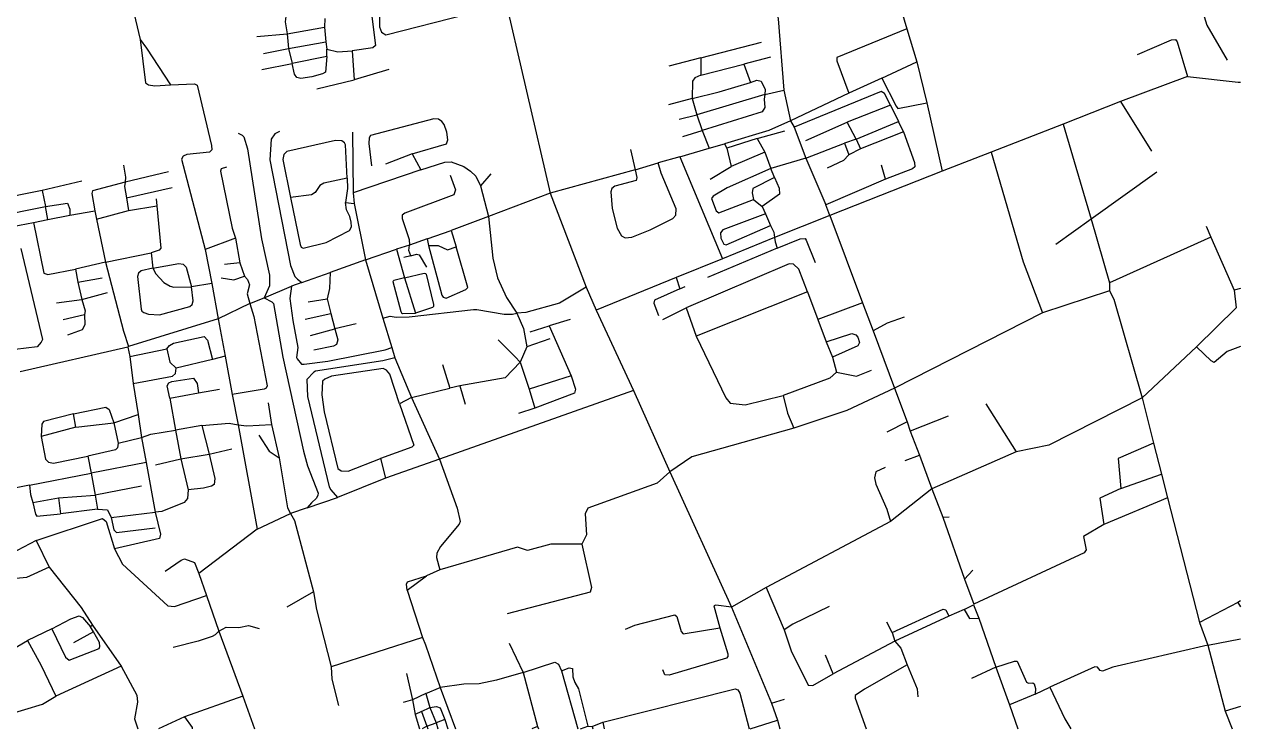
# Model space of a CAD drawing. Header units: inches. Extents: x 13525472 to 13532952, y 3654447 to 3658947.
# Drawn here: x 13529988 to 13532952, y 3654447 to 3656163 of the extents above; entities that cross this region are included whole.
import ezdxf

# ---------------------------------------------------------------- set-up
doc = ezdxf.new("R2010")
doc.units = ezdxf.units.IN
doc.header["$MEASUREMENT"] = 0

msp = doc.modelspace()

# ---------------------------------------------------------------- linework, layer by layer
for points in [[(13530203.3, 3656411.1), (13530270.4, 3656125.8)], [(13531785.3, 3656387.7), (13531809.6, 3656240.6), (13531825, 3656176.6), (13531839.3, 3656002.7)], [(13532824.1, 3656309.6), (13532869.7, 3656161.2), (13532919.2, 3656075.6)], [(13530853.8, 3656241), (13530854, 3656156.4), (13530858.5, 3656143.8), (13530868.8, 3656137.6), (13531066.5, 3656187.5)], [(13531154, 3656249.7), (13531269.8, 3655751.4)], [(13530797.3, 3656207.6), (13530815.4, 3656211.8), (13530827.9, 3656211.6), (13530832, 3656208.3), (13530843.6, 3656111.6), (13530837.7, 3656105.8), (13530786.7, 3656098.3)], [(13530625.8, 3656181.8), (13530623.7, 3656169.1), (13530628.6, 3656139.6)], [(13530720.2, 3656177.1), (13530719.7, 3656156.1)], [(13532125.7, 3656195.5), (13532138.5, 3656152.1)], [(13530628.6, 3656139.6), (13530719.7, 3656156.1)], [(13530719.7, 3656156.1), (13530722.7, 3656120.1)], [(13532138.5, 3656152.1), (13531968.2, 3656081.8), (13531968.1, 3656073.6), (13531997.6, 3655994.9)], [(13532138.5, 3656152.1), (13532162.7, 3656071.6)], [(13530270.4, 3656125.8), (13530286.1, 3656104.6), (13530344.4, 3656015.7)], [(13530270.4, 3656125.8), (13530283.4, 3656020.7), (13530290.5, 3656015.2), (13530306.3, 3656012.9), (13530344.4, 3656015.7)], [(13530554.7, 3656133.1), (13530628.6, 3656139.6)], [(13530628.6, 3656139.6), (13530631.8, 3656104.3)], [(13530631.8, 3656104.3), (13530722.7, 3656120.1)], [(13530722.7, 3656120.1), (13530725.7, 3656102.6)], [(13531636.6, 3656081.1), (13531784.7, 3656119.1)], [(13532700.7, 3656089.1), (13532783.7, 3656125), (13532793.1, 3656125.6), (13532797.2, 3656120.1), (13532822.2, 3656035.8)], [(13530570.7, 3656091.6), (13530631.8, 3656104.3)], [(13530631.8, 3656104.3), (13530640.9, 3656067.8)], [(13530725.2, 3656084.5), (13530722.2, 3656046.4), (13530714.9, 3656042), (13530688.7, 3656035.2), (13530661.7, 3656030.9), (13530652.2, 3656033.7), (13530646.3, 3656041.7), (13530640.9, 3656067.8)], [(13530725.2, 3656084.5), (13530640.9, 3656067.8)], [(13530725.2, 3656084.5), (13530725.7, 3656102.6)], [(13530725.7, 3656102.6), (13530752.2, 3656095.8), (13530786.7, 3656098.3)], [(13530786.7, 3656098.3), (13530791.8, 3656027.4)], [(13531806.7, 3656082.6), (13531741.1, 3656066.1)], [(13530566.7, 3656052.6), (13530640.9, 3656067.8)], [(13530876.7, 3656052.6), (13530791.8, 3656027.4)], [(13531636.6, 3656081.1), (13531558.7, 3656061.1)], [(13531636.6, 3656081.1), (13531636.6, 3656039.2)], [(13531636.6, 3656039.2), (13531741.1, 3656066.1)], [(13531741.1, 3656066.1), (13531757.8, 3656021.2)], [(13532078.1, 3656031.7), (13532162.7, 3656071.6)], [(13532162.7, 3656071.6), (13532187.3, 3655971.6)], [(13530700.7, 3656005.6), (13530791.8, 3656027.4)], [(13531636.6, 3656039.2), (13531621.9, 3656032.7), (13531616.1, 3656024.7), (13531615.8, 3655982.2)], [(13531757.8, 3656021.2), (13531773, 3656026.5), (13531783.9, 3656024.3), (13531793.5, 3656004.1), (13531792.9, 3655991.6)], [(13532078.1, 3656031.7), (13531997.6, 3655994.9)], [(13532078.1, 3656031.7), (13532112.4, 3655963.7), (13532116.5, 3655957.7), (13532187.3, 3655971.6)], [(13532822.2, 3656035.8), (13532659.3, 3655974.7)], [(13532822.2, 3656035.8), (13532946.3, 3656022), (13532952.1, 3656022)], [(13530344.4, 3656015.7), (13530403.1, 3656018), (13530409.8, 3656015), (13530444.5, 3655867.5), (13530444.9, 3655857.2), (13530439.4, 3655851.1), (13530384.2, 3655846.1), (13530375, 3655841.5), (13530370.9, 3655834.8), (13530428.9, 3655614.7)], [(13531615.8, 3655982.2), (13531681.6, 3655998.4), (13531757.8, 3656021.2)], [(13531792.9, 3655991.6), (13531839.3, 3656002.7)], [(13531839.3, 3656002.7), (13531855.2, 3655928.1)], [(13531997.6, 3655994.9), (13531855.2, 3655928.1)], [(13532098.5, 3655965.7), (13532084.4, 3655994.7), (13532076.1, 3655998.9), (13531864.2, 3655912.1)], [(13531615.8, 3655982.2), (13531557.7, 3655966.6)], [(13531615.8, 3655982.2), (13531627.2, 3655942.6)], [(13531792.9, 3655991.6), (13531627.2, 3655942.6)], [(13531792.9, 3655991.6), (13531790.9, 3655980.7), (13531792.3, 3655960.3), (13531785.9, 3655949.9), (13531639.8, 3655903.9)], [(13532098.5, 3655965.7), (13531993.4, 3655924.5)], [(13532098.5, 3655965.7), (13532118.1, 3655926)], [(13532187.3, 3655971.6), (13532224.9, 3655805.3)], [(13532659.3, 3655974.7), (13532519.9, 3655920)], [(13532659.3, 3655974.7), (13532735.2, 3655853.6)], [(13531583.7, 3655932.1), (13531627.2, 3655942.6)], [(13531627.2, 3655942.6), (13531639.8, 3655903.9)], [(13530933.2, 3655847.4), (13531016.9, 3655871.9), (13531020.1, 3655881.4), (13531017.9, 3655900.5), (13531011, 3655919.1), (13531005.9, 3655925.9), (13530997.1, 3655931.5), (13530986.3, 3655932.3), (13530832.1, 3655892.5), (13530828.3, 3655886.1), (13530827.6, 3655873), (13530834.2, 3655818.6)], [(13531592.7, 3655889.6), (13531639.8, 3655903.9)], [(13531639.8, 3655903.9), (13531656.7, 3655861.4)], [(13531855.2, 3655928.1), (13531802.1, 3655904.4), (13531694.2, 3655872.1)], [(13531773.7, 3655884.5), (13531841.7, 3655903.6)], [(13531855.2, 3655928.1), (13531864.2, 3655912.1)], [(13531864.2, 3655912.1), (13531892.4, 3655837.2)], [(13531892.7, 3655879.6), (13531993.4, 3655924.5)], [(13532014.9, 3655883.5), (13531993.4, 3655924.5)], [(13532014.9, 3655883.5), (13532118.1, 3655926)], [(13532130.6, 3655901), (13532118.1, 3655926)], [(13532519.9, 3655920), (13532344.5, 3655851.9)], [(13532519.9, 3655920), (13532587.9, 3655688.3)], [(13530509.7, 3655898.1), (13530519.4, 3655892.6), (13530523.1, 3655888.9), (13530531.9, 3655859.5), (13530566.4, 3655640.7), (13530585.9, 3655551.9), (13530585.8, 3655525.8), (13530573, 3655496.3)], [(13530609.7, 3655902.1), (13530598.8, 3655896.2), (13530589.6, 3655883.5), (13530586.3, 3655833.2), (13530636.7, 3655575.6), (13530647.5, 3655548.8), (13530653.8, 3655542), (13530664.6, 3655533.7)], [(13530774.8, 3655787.8), (13530770.6, 3655869.4), (13530768.4, 3655874.4), (13530762.2, 3655878.7), (13530746.5, 3655879.7), (13530627.9, 3655852.8), (13530620.6, 3655846.2), (13530617.9, 3655834), (13530637.2, 3655741.4)], [(13530787.7, 3655900.1), (13530789.3, 3655752.8)], [(13531773.7, 3655884.5), (13531699.7, 3655861.6)], [(13531773.7, 3655884.5), (13531792.8, 3655851.2)], [(13532014.9, 3655883.5), (13531986.6, 3655873.4)], [(13532014.9, 3655883.5), (13532025.6, 3655859.3)], [(13532130.6, 3655901), (13532025.6, 3655859.3)], [(13532130.6, 3655901), (13532157.5, 3655826.7), (13532158.4, 3655815.5), (13532152.7, 3655810.6), (13532086.3, 3655785.6)], [(13530933.2, 3655847.4), (13530868.2, 3655822.6)], [(13530933.2, 3655847.4), (13530954.4, 3655808.6)], [(13531465.5, 3655858.1), (13531477, 3655808.4)], [(13531585.5, 3655840.5), (13531656.7, 3655861.4)], [(13531656.7, 3655861.4), (13531694.2, 3655872.1)], [(13531694.2, 3655872.1), (13531699.7, 3655861.6)], [(13531699.7, 3655861.6), (13531710.7, 3655816.2)], [(13531792.8, 3655851.2), (13531710.7, 3655816.2)], [(13531792.8, 3655851.2), (13531807.4, 3655811.7)], [(13531892.4, 3655837.2), (13531986.6, 3655873.4)], [(13531997.3, 3655844.8), (13531984.5, 3655831.5), (13531944.7, 3655812.6)], [(13531986.6, 3655873.4), (13531997.3, 3655844.8)], [(13532025.6, 3655859.3), (13531997.3, 3655844.8)], [(13532344.5, 3655851.9), (13532224.9, 3655805.3)], [(13532344.5, 3655851.9), (13532421.9, 3655584.2), (13532469.1, 3655460.4)], [(13530229.7, 3655819.6), (13530234.6, 3655790.6), (13530233.8, 3655778.8)], [(13530481.2, 3655814.6), (13530468.1, 3655810.8), (13530466.2, 3655805.5), (13530494.9, 3655666.6), (13530502.9, 3655642.3)], [(13530954.4, 3655808.6), (13531013.2, 3655827.5), (13531028.3, 3655827.8), (13531059.5, 3655816.6), (13531075.2, 3655805.6), (13531088.3, 3655793.1), (13531099.7, 3655769.4)], [(13531477, 3655808.4), (13531480.8, 3655789.7), (13531478.9, 3655782.8), (13531427.5, 3655768.9), (13531420, 3655762.7), (13531417.2, 3655754.8), (13531421, 3655714.3), (13531433.2, 3655666.2), (13531443.2, 3655647.7), (13531452.1, 3655642.8), (13531468.2, 3655644.6), (13531513.6, 3655662.4), (13531568.2, 3655689.6), (13531575.7, 3655698.1), (13531576.5, 3655713.1), (13531539.9, 3655800.2), (13531533, 3655825.2)], [(13531477, 3655808.4), (13531533, 3655825.2)], [(13531585.5, 3655840.5), (13531533, 3655825.2)], [(13531585.5, 3655840.5), (13531689.1, 3655591.8)], [(13531659.2, 3655785.6), (13531710.7, 3655816.2)], [(13531892.4, 3655837.2), (13531807.4, 3655811.7)], [(13531892.4, 3655837.2), (13531941.4, 3655723.5)], [(13532086.3, 3655785.6), (13532076.7, 3655819.6)], [(13530339.7, 3655803.6), (13530233.8, 3655778.8)], [(13530774.8, 3655787.8), (13530717.7, 3655775.6), (13530708.3, 3655769.9), (13530697.3, 3655753.6), (13530687.6, 3655747.2), (13530637.2, 3655741.4)], [(13530774.8, 3655787.8), (13530775.5, 3655763.2), (13530770.5, 3655729.2)], [(13530954.4, 3655808.6), (13530789.3, 3655752.8)], [(13531025.7, 3655795.1), (13531038.9, 3655759.6), (13531035, 3655747.9), (13530915.2, 3655702.6), (13530909.3, 3655698.3), (13530909.2, 3655690.1), (13530925.9, 3655639.1), (13530926.7, 3655625.3)], [(13531124.8, 3655798.9), (13531099.7, 3655769.4)], [(13531477, 3655808.4), (13531269.8, 3655751.4)], [(13531807.4, 3655811.7), (13531701.2, 3655765), (13531667, 3655744.5), (13531662.8, 3655738.6), (13531674.2, 3655708.7), (13531680.6, 3655704), (13531765, 3655736.4)], [(13531816.1, 3655789.8), (13531763.5, 3655763.4), (13531761.4, 3655752.8), (13531765, 3655736.4)], [(13531816.1, 3655789.8), (13531827.2, 3655763.6), (13531828.5, 3655748.8), (13531786.5, 3655719.1)], [(13531816.1, 3655789.8), (13531807.4, 3655811.7)], [(13532086.3, 3655785.6), (13531941.4, 3655723.5)], [(13532224.9, 3655805.3), (13531950.8, 3655696.9)], [(13532747.7, 3655803.1), (13532587.9, 3655688.3)], [(13530032.1, 3655758.4), (13529914.2, 3655734.6), (13529908.4, 3655729.3), (13529907, 3655724.6), (13529913.9, 3655693.8)], [(13530128.7, 3655780.6), (13530032.1, 3655758.4)], [(13530032.1, 3655758.4), (13530039.5, 3655719.2)], [(13530233.8, 3655778.8), (13530154.3, 3655757.5), (13530152.9, 3655751), (13530159.7, 3655708.4)], [(13530233.8, 3655778.8), (13530232.4, 3655767.7), (13530237.2, 3655740.5)], [(13530237.2, 3655740.5), (13530348.7, 3655765.6)], [(13531099.7, 3655769.4), (13531119.1, 3655694.4)], [(13530039.5, 3655719.2), (13530093.7, 3655727.2), (13530099.5, 3655712.6), (13530099.3, 3655698.1)], [(13530237.2, 3655740.5), (13530242.4, 3655709.3)], [(13530309.2, 3655737.6), (13530310.8, 3655721.1)], [(13530637.2, 3655741.4), (13530660, 3655626.6), (13530663, 3655620.2), (13530667.8, 3655617.7), (13530723.5, 3655631.4), (13530780.9, 3655660.5), (13530785.2, 3655669.3), (13530784.4, 3655681), (13530781.5, 3655695.1), (13530773.1, 3655711.3), (13530770.5, 3655729.2)], [(13530770.5, 3655729.2), (13530792.3, 3655726.6)], [(13530789.3, 3655752.8), (13530792.3, 3655726.6)], [(13530792.3, 3655726.6), (13530819.3, 3655589.2)], [(13531269.8, 3655751.4), (13531119.1, 3655694.4)], [(13531269.8, 3655751.4), (13531357, 3655522.3)], [(13531765, 3655736.4), (13531786.5, 3655719.1)], [(13529913.9, 3655693.8), (13530039.5, 3655719.2)], [(13530045.2, 3655687.7), (13530039.5, 3655719.2)], [(13530045.2, 3655687.7), (13530099.3, 3655698.1)], [(13530099.3, 3655698.1), (13530159.7, 3655708.4)], [(13530159.7, 3655708.4), (13530164, 3655688.7)], [(13530164, 3655688.7), (13530242.4, 3655709.3)], [(13530242.4, 3655709.3), (13530310.8, 3655721.1)], [(13530310.8, 3655721.1), (13530321.1, 3655617.9), (13530316.6, 3655612.7), (13530297.3, 3655606.2)], [(13531794.5, 3655701.5), (13531690.6, 3655662.3), (13531684.6, 3655654.6), (13531685.4, 3655642.2), (13531692.4, 3655627.5), (13531698.8, 3655626), (13531806.6, 3655672.5)], [(13531786.5, 3655719.1), (13531794.5, 3655701.5)], [(13531794.5, 3655701.5), (13531806.6, 3655672.5)], [(13531950.8, 3655696.9), (13531816.2, 3655643.4)], [(13531950.8, 3655696.9), (13531941.4, 3655723.5)], [(13531950.8, 3655696.9), (13532030.7, 3655484.8)], [(13529913.9, 3655693.8), (13529916.1, 3655670.7), (13529924.6, 3655664), (13530010.3, 3655679.9)], [(13530010.3, 3655679.9), (13530045.2, 3655687.7)], [(13530010.3, 3655679.9), (13530036.1, 3655556.9), (13530045.7, 3655553.3), (13530113.1, 3655566.1)], [(13530164, 3655688.7), (13530186.3, 3655583.3)], [(13531119.1, 3655694.4), (13531028.5, 3655661)], [(13531119.1, 3655694.4), (13531129.6, 3655593.3), (13531141.2, 3655545.2), (13531163.1, 3655497.6), (13531188.4, 3655459)], [(13531806.6, 3655672.5), (13531814.5, 3655656.4), (13531816.2, 3655643.4)], [(13532587.9, 3655688.3), (13532501.7, 3655626.6)], [(13532587.9, 3655688.3), (13532632.2, 3655533.6)], [(13532868.2, 3655671.6), (13532879.1, 3655644.2)], [(13530502.9, 3655642.3), (13530428.9, 3655614.7)], [(13530502.9, 3655642.3), (13530513.1, 3655582.3)], [(13530969.7, 3655640.6), (13530926.7, 3655625.3)], [(13530969.7, 3655640.6), (13531028.5, 3655661)], [(13530969.7, 3655640.6), (13530973.4, 3655624)], [(13531028.5, 3655661), (13531040.9, 3655620.7)], [(13531816.2, 3655643.4), (13531689.1, 3655591.8)], [(13531816.2, 3655643.4), (13531817.5, 3655633.1), (13531822.7, 3655617.9)], [(13531822.7, 3655617.9), (13531878.4, 3655640.7), (13531890.6, 3655640.9), (13531893.5, 3655637.5), (13531915.2, 3655582.6)], [(13532879.1, 3655644.2), (13532632.2, 3655533.6)], [(13532879.1, 3655644.2), (13532936.1, 3655515.7)], [(13529980.1, 3655616.9), (13530032.4, 3655395.4), (13530029.5, 3655388.3), (13530019.3, 3655377.2), (13529965.7, 3655370.6)], [(13530428.9, 3655614.7), (13530444.8, 3655531.3)], [(13530819.3, 3655589.2), (13530895, 3655615)], [(13530926.7, 3655625.3), (13530895, 3655615)], [(13530895, 3655615), (13530914.5, 3655545.5)], [(13530929.8, 3655599.3), (13530925.4, 3655612.3), (13530926.7, 3655625.3)], [(13530973.4, 3655624), (13531005.8, 3655503.2), (13531009.2, 3655498.1), (13531015.9, 3655495.8), (13531064.1, 3655516.8), (13531069, 3655521.8), (13531040.9, 3655620.7)], [(13530973.4, 3655624), (13530996.6, 3655623.8), (13531019.2, 3655613.5), (13531040.9, 3655620.7)], [(13531822.7, 3655617.9), (13531652.7, 3655546.1)], [(13530186.3, 3655583.3), (13530113.1, 3655566.1)], [(13530186.3, 3655583.3), (13530297.3, 3655606.2)], [(13530186.3, 3655583.3), (13530229.9, 3655415.2), (13530241.7, 3655378.1)], [(13530297.3, 3655606.2), (13530301.6, 3655568.9)], [(13530301.6, 3655568.9), (13530364.6, 3655580), (13530375.6, 3655578.9), (13530382.9, 3655571.2), (13530395.9, 3655523.4)], [(13530513.1, 3655582.3), (13530475.7, 3655578.1)], [(13530513.1, 3655582.3), (13530524.7, 3655549.7)], [(13530819.3, 3655589.2), (13530733.4, 3655558)], [(13530819.3, 3655589.2), (13530862.2, 3655446.9)], [(13530929.8, 3655599.3), (13530912.7, 3655595.1)], [(13530929.8, 3655599.3), (13530944.1, 3655603.1), (13530950.1, 3655601.8), (13530968.2, 3655571.6)], [(13531689.1, 3655591.8), (13531576.7, 3655546.4)], [(13531896.5, 3655511.1), (13531875.4, 3655566.5), (13531862.3, 3655578.3), (13531852.1, 3655579.6), (13531600.6, 3655472.3)], [(13530113.1, 3655566.1), (13530118.7, 3655534.8)], [(13530301.6, 3655568.9), (13530273.3, 3655562.6), (13530266.7, 3655556.5), (13530263.8, 3655548.5), (13530272.6, 3655469.4), (13530274.5, 3655464.3), (13530279.2, 3655460.8), (13530291.1, 3655456.8), (13530317.5, 3655455.5), (13530391.5, 3655475.6), (13530396.9, 3655480.3), (13530399.9, 3655489.4), (13530395.9, 3655523.4)], [(13530301.6, 3655568.9), (13530308.9, 3655555.2), (13530328.5, 3655534.4), (13530343.7, 3655525.2), (13530352.8, 3655522.6), (13530395.9, 3655523.4)], [(13530467.7, 3655545.6), (13530498.4, 3655540.7), (13530524.7, 3655549.7)], [(13530524.7, 3655549.7), (13530532.3, 3655541.4), (13530537.1, 3655528.1), (13530531.3, 3655506.7), (13530537.8, 3655482.8)], [(13530664.6, 3655533.7), (13530733.4, 3655558)], [(13530733.4, 3655558), (13530731.5, 3655519.7), (13530726.5, 3655494.1)], [(13530914.5, 3655545.5), (13530962.3, 3655556.6), (13530965.9, 3655556.3), (13530967.6, 3655554), (13530985.1, 3655480.7), (13530985.6, 3655475.7), (13530982.6, 3655473.2), (13530941.1, 3655459.6)], [(13530118.7, 3655534.8), (13530177.7, 3655545.6)], [(13530118.7, 3655534.8), (13530128.1, 3655492.8)], [(13530444.8, 3655531.3), (13530395.9, 3655523.4)], [(13530444.8, 3655531.3), (13530460.7, 3655445.4)], [(13530573, 3655496.3), (13530639.4, 3655525.3)], [(13530639.4, 3655525.3), (13530635.3, 3655495.3), (13530642.4, 3655441.7), (13530655, 3655375.6), (13530651.2, 3655351.7), (13530653.1, 3655347.8), (13530664, 3655334.8), (13530670.1, 3655334.7), (13530727.6, 3655342.4), (13530867.5, 3655370.4), (13530883.7, 3655375.4)], [(13530664.6, 3655533.7), (13530639.4, 3655525.3)], [(13530914.5, 3655545.5), (13530888.3, 3655539.1), (13530886, 3655536.5), (13530905.7, 3655463.2), (13530907.2, 3655459.9), (13530910, 3655458.6), (13530941.1, 3655459.6)], [(13530914.5, 3655545.5), (13530941.1, 3655459.6)], [(13531357, 3655522.3), (13531292.6, 3655483.7), (13531210.1, 3655460.7), (13531188.4, 3655459)], [(13531357, 3655522.3), (13531381.3, 3655466.7)], [(13531576.7, 3655546.4), (13531381.3, 3655466.7)], [(13531585.8, 3655518.6), (13531523.8, 3655491), (13531522.3, 3655483.6), (13531533.2, 3655453.6)], [(13531576.7, 3655546.4), (13531585.8, 3655518.6)], [(13531585.8, 3655518.6), (13531598.7, 3655524.1)], [(13532632.2, 3655533.6), (13532632.7, 3655514.1)], [(13532952.1, 3655519.3), (13532936.1, 3655515.7)], [(13530066.7, 3655484.1), (13530128.1, 3655492.8)], [(13530128.1, 3655492.8), (13530190.7, 3655509.6)], [(13530128.1, 3655492.8), (13530136.7, 3655465.2), (13530135.2, 3655456.2)], [(13530537.8, 3655482.8), (13530573, 3655496.3)], [(13530573, 3655496.3), (13530591.7, 3655487.3), (13530595.3, 3655482.8), (13530618.4, 3655352.2), (13530668.4, 3655123.2), (13530678.3, 3655087.2), (13530703.9, 3655021), (13530703.4, 3655016.2), (13530700.1, 3655008.8), (13530688.2, 3654997.6), (13530677.5, 3654985)], [(13530679.7, 3655487.1), (13530726.5, 3655494.1)], [(13530726.5, 3655494.1), (13530734.8, 3655458.8)], [(13531896.5, 3655511.1), (13531625.3, 3655403.6)], [(13531896.5, 3655511.1), (13531922.1, 3655443.7)], [(13532632.7, 3655514.1), (13532469.1, 3655460.4)], [(13532632.7, 3655514.1), (13532642.8, 3655493.7), (13532712.2, 3655252.7)], [(13532936.1, 3655515.7), (13532941.4, 3655472.2), (13532844.1, 3655377.6)], [(13530537.8, 3655482.8), (13530460.7, 3655445.4)], [(13530537.8, 3655482.8), (13530547.4, 3655451), (13530579.7, 3655282.1), (13530577.3, 3655276.9), (13530572.6, 3655274.2), (13530495, 3655261.4)], [(13530862.2, 3655446.9), (13530879.7, 3655451.9), (13530894.2, 3655449.4), (13530925.9, 3655450.2), (13531082.5, 3655468.1), (13531091, 3655468), (13531157.8, 3655457.2), (13531177.5, 3655457.2), (13531188.4, 3655459)], [(13531188.4, 3655459), (13531204.5, 3655422), (13531212.8, 3655377.3)], [(13531381.3, 3655466.7), (13531472.4, 3655271.1)], [(13531543.7, 3655443.6), (13531600.6, 3655472.3)], [(13531600.6, 3655472.3), (13531625.3, 3655403.6)], [(13532030.7, 3655484.8), (13531922.1, 3655443.7)], [(13532030.7, 3655484.8), (13532056.4, 3655416.1)], [(13532469.1, 3655460.4), (13532108.7, 3655276.7)], [(13530082.7, 3655443.6), (13530135.2, 3655456.2)], [(13530135.2, 3655456.2), (13530135.7, 3655431), (13530129.5, 3655418.8), (13530093.7, 3655406.1)], [(13530460.7, 3655445.4), (13530241.7, 3655378.1)], [(13530460.7, 3655445.4), (13530478, 3655354.7)], [(13530672.7, 3655444.6), (13530734.8, 3655458.8)], [(13530734.8, 3655458.8), (13530744.6, 3655421.1)], [(13530797.2, 3655433.6), (13530744.6, 3655421.1)], [(13530862.2, 3655446.9), (13530883.7, 3655375.4)], [(13531318.7, 3655443.6), (13531267.1, 3655428.1)], [(13531922.1, 3655443.7), (13531941.7, 3655389.3)], [(13532132, 3655449.7), (13532090.6, 3655435.2), (13532056.4, 3655416.1)], [(13530335.8, 3655372.8), (13530342.1, 3655380.4), (13530351.6, 3655386.3), (13530426.6, 3655402.3), (13530434.9, 3655393.5), (13530446.7, 3655346.4)], [(13530685.7, 3655405.1), (13530744.6, 3655421.1)], [(13530744.6, 3655421.1), (13530752.5, 3655394), (13530749.3, 3655383), (13530741.4, 3655379), (13530693.7, 3655369.6)], [(13531220.7, 3655414.1), (13531267.1, 3655428.1)], [(13531267.1, 3655428.1), (13531320.4, 3655306.3)], [(13531625.3, 3655403.6), (13531697.3, 3655253.2), (13531708.2, 3655240.3), (13531745, 3655236), (13531837.4, 3655258.6)], [(13531941.7, 3655389.3), (13532004.6, 3655409.6), (13532014.3, 3655406.9), (13532019.3, 3655401.1), (13532023, 3655388.1), (13532019, 3655379.8), (13531957.3, 3655352.4)], [(13532056.4, 3655416.1), (13532108.7, 3655276.7)], [(13530240.7, 3655376.6), (13529978.2, 3655316.3)], [(13530241.7, 3655378.1), (13530240.7, 3655376.6)], [(13530240.7, 3655376.6), (13530245.2, 3655354.1)], [(13530245.2, 3655354.1), (13530335.8, 3655372.8)], [(13530335.8, 3655372.8), (13530343.1, 3655339.8), (13530358.2, 3655325.1)], [(13530883.7, 3655375.4), (13530891.1, 3655350.3)], [(13531143.2, 3655394.6), (13531184.6, 3655353.2), (13531196.1, 3655339.8)], [(13531212.8, 3655377.3), (13531196.1, 3655339.8)], [(13531268.7, 3655397.1), (13531212.8, 3655377.3)], [(13531941.7, 3655389.3), (13531957.3, 3655352.4)], [(13532844.1, 3655377.6), (13532712.2, 3655252.7)], [(13532952.1, 3655378), (13532919.2, 3655365.6), (13532887.4, 3655339.5), (13532880.3, 3655342.9), (13532844.1, 3655377.6)], [(13530245.2, 3655354.1), (13530253.2, 3655288.3)], [(13530446.7, 3655346.4), (13530358.2, 3655325.1)], [(13530478, 3655354.7), (13530446.7, 3655346.4)], [(13530478, 3655354.7), (13530495, 3655261.4)], [(13530891.1, 3655350.3), (13530862.1, 3655343.4), (13530697.9, 3655318), (13530693.9, 3655315.4), (13530676.7, 3655297.5), (13530678.5, 3655256.4), (13530731.3, 3655036.3), (13530734.8, 3655029.2), (13530751, 3655010.5)], [(13530891.1, 3655350.3), (13530932, 3655254.2)], [(13531957.3, 3655352.4), (13531967, 3655315.7)], [(13530253.2, 3655288.3), (13530349.3, 3655305.9), (13530356.8, 3655312.6), (13530358.2, 3655325.1)], [(13530902.7, 3655238.4), (13530878.9, 3655310.5), (13530870.9, 3655320.7), (13530862.6, 3655324.8), (13530736.7, 3655306), (13530720.1, 3655298.8), (13530715.1, 3655293.4), (13530713.1, 3655260.2), (13530718.8, 3655218.9), (13530751.9, 3655081.2), (13530760.5, 3655075), (13530777.5, 3655074.6), (13530856.4, 3655105.1)], [(13531007.1, 3655334), (13531024.9, 3655276.9)], [(13531196.1, 3655339.8), (13531159.9, 3655301.9), (13531049.6, 3655282.1)], [(13531196.1, 3655339.8), (13531218, 3655274.6)], [(13531967, 3655315.7), (13531951.1, 3655300.8), (13531837.4, 3655258.6)], [(13531967, 3655315.7), (13532015.6, 3655305.9), (13532052.7, 3655320.1)], [(13530253.2, 3655288.3), (13530265.5, 3655212.7)], [(13530342.5, 3655251.9), (13530335.9, 3655282.2), (13530340.3, 3655289.7), (13530348, 3655292.6), (13530400.5, 3655300.7), (13530409.8, 3655288.2), (13530412.3, 3655265.3)], [(13531049.6, 3655282.1), (13531024.9, 3655276.9)], [(13531049.6, 3655282.1), (13531062.4, 3655238)], [(13531320.4, 3655306.3), (13531218, 3655274.6)], [(13531320.4, 3655306.3), (13531331, 3655274.5), (13531328.8, 3655264.3), (13531232.3, 3655227.7)], [(13530342.5, 3655251.9), (13530412.3, 3655265.3)], [(13530342.5, 3655251.9), (13530356.7, 3655174.5)], [(13530412.3, 3655265.3), (13530463.7, 3655274.1)], [(13530495, 3655261.4), (13530509, 3655187.7)], [(13530932, 3655254.2), (13530902.7, 3655238.4)], [(13530932, 3655254.2), (13531024.9, 3655276.9)], [(13530932, 3655254.2), (13531000.3, 3655103.8)], [(13531472.4, 3655271.1), (13531000.3, 3655103.8)], [(13531218, 3655274.6), (13531232.3, 3655227.7)], [(13531472.4, 3655271.1), (13531561.1, 3655072.6)], [(13531837.4, 3655258.6), (13531847.5, 3655215.8), (13531863.7, 3655179.2)], [(13532108.7, 3655276.7), (13531992.6, 3655222.2), (13531863.7, 3655179.2)], [(13532108.7, 3655276.7), (13532139.5, 3655194.8)], [(13532712.2, 3655252.7), (13532484.6, 3655138), (13532405.1, 3655121.5)], [(13532712.2, 3655252.7), (13532739.8, 3655142.9)], [(13530108.4, 3655214.1), (13530187.2, 3655230.3), (13530194.6, 3655224.5), (13530206.6, 3655192.1)], [(13530582.7, 3655240.6), (13530590.8, 3655188.5)], [(13530902.7, 3655238.4), (13530937.4, 3655137.8), (13530932.1, 3655133.2), (13530856.4, 3655105.1)], [(13531232.3, 3655227.7), (13531192.7, 3655215.1)], [(13532331.2, 3655238.6), (13532405.1, 3655121.5)], [(13530108.4, 3655214.1), (13530034.6, 3655195.8), (13530031.3, 3655188.6), (13530029, 3655158.8)], [(13530113.5, 3655181.8), (13530108.4, 3655214.1)], [(13530206.6, 3655192.1), (13530265.5, 3655212.7)], [(13530265.5, 3655212.7), (13530274.1, 3655156.6)], [(13532139.5, 3655194.8), (13532089.7, 3655169.1)], [(13532139.5, 3655194.8), (13532146.9, 3655171.9)], [(13532239.7, 3655208.6), (13532146.9, 3655171.9)], [(13530113.5, 3655181.8), (13530029, 3655158.8)], [(13530113.5, 3655181.8), (13530206.6, 3655192.1)], [(13530206.6, 3655192.1), (13530216.8, 3655142.8)], [(13530274.1, 3655156.6), (13530296.3, 3655164.3), (13530356.7, 3655174.5)], [(13530420.5, 3655185.7), (13530356.7, 3655174.5)], [(13530356.7, 3655174.5), (13530369.5, 3655104.1)], [(13530420.5, 3655185.7), (13530487.2, 3655191.4), (13530509, 3655187.7)], [(13530420.5, 3655185.7), (13530439, 3655115.5)], [(13530509, 3655187.7), (13530530.3, 3655184.7), (13530590.8, 3655188.5)], [(13530509, 3655187.7), (13530556, 3654933.2)], [(13530590.8, 3655188.5), (13530609.1, 3655107.3)], [(13531863.7, 3655179.2), (13531614.4, 3655109.7), (13531561.1, 3655072.6)], [(13532146.9, 3655171.9), (13532169.2, 3655113.3)], [(13530029, 3655158.8), (13530040.2, 3655103.4), (13530047.1, 3655096), (13530059.2, 3655094), (13530142.8, 3655111)], [(13530216.8, 3655142.8), (13530214.9, 3655131.1), (13530210.4, 3655126.4), (13530142.8, 3655111)], [(13530216.8, 3655142.8), (13530274.1, 3655156.6)], [(13530274.1, 3655156.6), (13530285, 3655095.4)], [(13530559.7, 3655162.1), (13530584.6, 3655122.9), (13530609.1, 3655107.3)], [(13532739.8, 3655142.9), (13532654, 3655105.6), (13532660.5, 3655032)], [(13532739.8, 3655142.9), (13532759, 3655067.5)], [(13530142.8, 3655111), (13530151.1, 3655069.9)], [(13530307.7, 3655089.6), (13530369.5, 3655104.1)], [(13530369.5, 3655104.1), (13530439, 3655115.5)], [(13530369.5, 3655104.1), (13530387.3, 3655028.6)], [(13530439, 3655115.5), (13530452.4, 3655056.9), (13530450.7, 3655042), (13530444.7, 3655037.9), (13530424.6, 3655033.2), (13530387.3, 3655028.6)], [(13530439, 3655115.5), (13530493.7, 3655129.1)], [(13530609.1, 3655107.3), (13530629.9, 3654985.2), (13530637, 3654971.3)], [(13530856.4, 3655105.1), (13530868.6, 3655057.8)], [(13531000.3, 3655103.8), (13530868.6, 3655057.8)], [(13531000.3, 3655103.8), (13531042.6, 3654984.1), (13531050.2, 3654951.6), (13531047.7, 3654945), (13531002.1, 3654891.1), (13530993.2, 3654874.6), (13530992.2, 3654863.8), (13531001, 3654834.3)], [(13532134.7, 3655100.1), (13532169.2, 3655113.3)], [(13532169.2, 3655113.3), (13532199.5, 3655031.4)], [(13532405.1, 3655121.5), (13532199.5, 3655031.4)], [(13530285, 3655095.4), (13530151.1, 3655069.9)], [(13530285, 3655095.4), (13530307.1, 3654974.9)], [(13532086.2, 3655083.6), (13532063.1, 3655072.7), (13532059.9, 3655058.2), (13532062.8, 3655043.2), (13532090.2, 3654981.6), (13532098.8, 3654952.1)], [(13530000.7, 3655040.1), (13530151.1, 3655069.9)], [(13530151.1, 3655069.9), (13530160.6, 3655016.3)], [(13530868.6, 3655057.8), (13530751, 3655010.5)], [(13531561.1, 3655072.6), (13531530.5, 3655045.3), (13531361.3, 3654984.4), (13531355.1, 3654970.2), (13531358.1, 3654919.5), (13531346.4, 3654896.3)], [(13531561.1, 3655072.6), (13531711.4, 3654743)], [(13532660.5, 3655032), (13532759, 3655067.5)], [(13532759, 3655067.5), (13532774.1, 3655009.1)], [(13530000.7, 3655040.1), (13529923.4, 3655025.3)], [(13530000.7, 3655040.1), (13530003, 3655017.8), (13530008.7, 3654997.9)], [(13530071.7, 3655009.2), (13530160.6, 3655016.3)], [(13530273.7, 3655037.6), (13530160.6, 3655016.3)], [(13530160.6, 3655016.3), (13530166.8, 3654981.7)], [(13530387.3, 3655028.6), (13530385.6, 3655008.2), (13530378.1, 3654998.2), (13530323.2, 3654976.5), (13530307.1, 3654974.9)], [(13532199.5, 3655031.4), (13532098.8, 3654952.1)], [(13532199.5, 3655031.4), (13532226.2, 3654962.1)], [(13532660.5, 3655032), (13532608.6, 3655008.4), (13532618.3, 3654944.7)], [(13530008.7, 3654997.9), (13530071.7, 3655009.2)], [(13530008.7, 3654997.9), (13530015.1, 3654969.4), (13530018.5, 3654964.5), (13530076.3, 3654970.3)], [(13530071.7, 3655009.2), (13530076.3, 3654970.3)], [(13530677.5, 3654985), (13530637, 3654971.3)], [(13530677.5, 3654985), (13530751, 3655010.5)], [(13532774.1, 3655009.1), (13532618.3, 3654944.7)], [(13532774.1, 3655009.1), (13532852, 3654706.1)], [(13530017.4, 3654905.2), (13530178.8, 3654959.3), (13530187.6, 3654951.6), (13530207.7, 3654885.5)], [(13530166.8, 3654981.7), (13530076.3, 3654970.3)], [(13530166.8, 3654981.7), (13530190.8, 3654980.2), (13530199.8, 3654961.2)], [(13530199.8, 3654961.2), (13530307.1, 3654974.9)], [(13530199.8, 3654961.2), (13530206.7, 3654931.4), (13530213, 3654925.1), (13530306.7, 3654936.1)], [(13530307.1, 3654974.9), (13530320.2, 3654920.6), (13530317.3, 3654910.6), (13530207.7, 3654885.5)], [(13530556, 3654933.2), (13530637, 3654971.3)], [(13530637, 3654971.3), (13530646.4, 3654954.1), (13530693, 3654780.6)], [(13532226.2, 3654962.1), (13532241.7, 3654963.6)], [(13532226.2, 3654962.1), (13532279, 3654811.4)], [(13530556, 3654933.2), (13530413.5, 3654825.2)], [(13532098.8, 3654952.1), (13531795.9, 3654790.7)], [(13532618.3, 3654944.7), (13532569.4, 3654915), (13532575.4, 3654883.2), (13532570.7, 3654875.3), (13532301.7, 3654750.1)], [(13530017.4, 3654905.2), (13529955.4, 3654873.2)], [(13530017.4, 3654905.2), (13530048.8, 3654840.3)], [(13531346.4, 3654896.3), (13531271.2, 3654896.4), (13531214.4, 3654880.9), (13531189.6, 3654889.6), (13531001, 3654834.3)], [(13531346.4, 3654896.3), (13531369.9, 3654791.3), (13531367.2, 3654779.5), (13531164.7, 3654726.6)], [(13530207.7, 3654885.5), (13530227.7, 3654847.6), (13530338.2, 3654746.3), (13530354.2, 3654745.1), (13530431.9, 3654772)], [(13530048.8, 3654840.3), (13529993.5, 3654815.1), (13529968.3, 3654813.4), (13529945.6, 3654815.4)], [(13530048.8, 3654840.3), (13530126.4, 3654742.1), (13530154.7, 3654699.6)], [(13530331.7, 3654830.6), (13530370.2, 3654857.9), (13530378.7, 3654860.8), (13530403.1, 3654851.6), (13530413.5, 3654825.2)], [(13530413.5, 3654825.2), (13530431.9, 3654772)], [(13530921.3, 3654784.5), (13530919.5, 3654799.1), (13530922.1, 3654805.1), (13530968.3, 3654819.6)], [(13530921.3, 3654784.5), (13530968.3, 3654819.6)], [(13531001, 3654834.3), (13530968.3, 3654819.6)], [(13532299.7, 3654833.1), (13532279, 3654811.4)], [(13532279, 3654811.4), (13532301.7, 3654750.1)], [(13530693, 3654780.6), (13530627.7, 3654743.1)], [(13530693, 3654780.6), (13530700.3, 3654737.7), (13530735.8, 3654597.9)], [(13530921.3, 3654784.5), (13530958.2, 3654669.3)], [(13531795.9, 3654790.7), (13531711.4, 3654743)], [(13531795.9, 3654790.7), (13531839.8, 3654688.1)], [(13530431.9, 3654772), (13530461.9, 3654684.5)], [(13531711.4, 3654743), (13531673, 3654748.2), (13531668.5, 3654746.1), (13531683.3, 3654692.9)], [(13532278.7, 3654737.1), (13532301.2, 3654749.1)], [(13532301.7, 3654750.1), (13532301.2, 3654749.1)], [(13532301.2, 3654749.1), (13532313.9, 3654716.6)], [(13532945.3, 3654754.6), (13532852, 3654706.1)], [(13532952.1, 3654758.6), (13532945.3, 3654754.6)], [(13532945.3, 3654754.6), (13532952.1, 3654743.9)], [(13530055.2, 3654690.3), (13530101.3, 3654714.8), (13530122.2, 3654721.9), (13530130.3, 3654717.9), (13530149.7, 3654695.6)], [(13531453.2, 3654689.6), (13531475.7, 3654699.6), (13531573, 3654724.3), (13531578.5, 3654720.4), (13531588.9, 3654683.6), (13531593.5, 3654678.1), (13531683.3, 3654692.9)], [(13531711.4, 3654743), (13531809.2, 3654509.1)], [(13531949.2, 3654744.6), (13531861, 3654701.8), (13531839.8, 3654688.1)], [(13532102.9, 3654681.1), (13532227.5, 3654738.2), (13532233.8, 3654736.7), (13532241.2, 3654721.6)], [(13532241.2, 3654721.6), (13532109.3, 3654660.2)], [(13532278.7, 3654737.1), (13532241.2, 3654721.6)], [(13532278.7, 3654737.1), (13532291.5, 3654715.5), (13532313.9, 3654716.6)], [(13530055.2, 3654690.3), (13529996, 3654661.8)], [(13530055.2, 3654690.3), (13530088.6, 3654621.1), (13530097.4, 3654613.9), (13530170.4, 3654642.8), (13530172.4, 3654647.2), (13530171.7, 3654657.4), (13530157.1, 3654683.1)], [(13530154.7, 3654699.6), (13530149.7, 3654695.6)], [(13530157.1, 3654683.1), (13530149.7, 3654695.6)], [(13530154.7, 3654699.6), (13530224.1, 3654599.5)], [(13530461.9, 3654684.5), (13530480.2, 3654694.6), (13530511.1, 3654693.7), (13530534.8, 3654698.3), (13530560.7, 3654691.6)], [(13531683.3, 3654692.9), (13531702.3, 3654629.2), (13531702.3, 3654622.7), (13531699.5, 3654618.8), (13531559.7, 3654577.2), (13531549, 3654578.3), (13531543.7, 3654590.6)], [(13532102.9, 3654681.1), (13532090.2, 3654706.6)], [(13532313.9, 3654716.6), (13532355.9, 3654596.9)], [(13532852, 3654706.1), (13532872, 3654651)], [(13529944.9, 3654632.3), (13529996, 3654661.8)], [(13529996, 3654661.8), (13530029.1, 3654601.1), (13530065.4, 3654526.5)], [(13530157.1, 3654683.1), (13530107.7, 3654656.6)], [(13530461.9, 3654684.5), (13530453.4, 3654675.4), (13530446.2, 3654671.9), (13530411.7, 3654660), (13530350.7, 3654645.1)], [(13530461.9, 3654684.5), (13530520.8, 3654526.4)], [(13530958.2, 3654669.3), (13530735.8, 3654597.9)], [(13530958.2, 3654669.3), (13530966, 3654651.6), (13531001.4, 3654547.8)], [(13531839.8, 3654688.1), (13531857.1, 3654636.5), (13531898.5, 3654553.1), (13531909.9, 3654552.2), (13531959.4, 3654580.4)], [(13532109.3, 3654660.2), (13531959.4, 3654580.4)], [(13532102.9, 3654681.1), (13532109.3, 3654660.2)], [(13532109.3, 3654660.2), (13532123.8, 3654643.4), (13532139.7, 3654602.5)], [(13532872, 3654651), (13532952.1, 3654666.1)], [(13531169.7, 3654655.1), (13531203.8, 3654584.4)], [(13532872, 3654651), (13532640.3, 3654597.3), (13532615.3, 3654587.6), (13532609.8, 3654588.8), (13532603, 3654597.4), (13532596.6, 3654597.9), (13532487.1, 3654548.2)], [(13532872, 3654651), (13532914.2, 3654489.6)], [(13530224.1, 3654599.5), (13530065.4, 3654526.5)], [(13530224.1, 3654599.5), (13530262.5, 3654528.7), (13530264.4, 3654512), (13530256.9, 3654470.9), (13530265.2, 3654447.2)], [(13531203.8, 3654584.4), (13531280.7, 3654609.1), (13531290.1, 3654604.5), (13531297.4, 3654588.4)], [(13531959.4, 3654580.4), (13531940.2, 3654626.6)], [(13532139.7, 3654602.5), (13532035.8, 3654543.8), (13532012.6, 3654528), (13532012.5, 3654521.3), (13532039.6, 3654447.2)], [(13532139.7, 3654602.5), (13532163.7, 3654544.6), (13532165.7, 3654524.6)], [(13532355.9, 3654596.9), (13532401.1, 3654611.8), (13532407.4, 3654611.6), (13532430.3, 3654560.4), (13532435, 3654558.1), (13532446, 3654559.2), (13532449.2, 3654556.8), (13532452, 3654545.3), (13532451.4, 3654531.2)], [(13530735.8, 3654597.9), (13530737.2, 3654567.6), (13530753.7, 3654503.6)], [(13530919.7, 3654581.6), (13530934, 3654517.7)], [(13531203.8, 3654584.4), (13531138.6, 3654565.4), (13531096.4, 3654556.7), (13531059.1, 3654555.4), (13531001.4, 3654547.8)], [(13531203.8, 3654584.4), (13531239.1, 3654452.3)], [(13531297.4, 3654588.4), (13531316.2, 3654595.7), (13531323.9, 3654593.6), (13531324.8, 3654573.7), (13531329.5, 3654559.8), (13531339, 3654544.5), (13531361.2, 3654453.1)], [(13531297.4, 3654588.4), (13531337, 3654447.2)], [(13532355.9, 3654596.9), (13532296.2, 3654569.6)], [(13532355.9, 3654596.9), (13532388.6, 3654504.9)], [(13530966.4, 3654533.1), (13531001.4, 3654547.8)], [(13531001.4, 3654547.8), (13531038.9, 3654447.2)], [(13531397.5, 3654462.8), (13531720.5, 3654544.6), (13531726.6, 3654542), (13531731.6, 3654533.9), (13531754.3, 3654447.2)], [(13532451.4, 3654531.2), (13532487.1, 3654548.2)], [(13532487.1, 3654548.2), (13532523.4, 3654471.2), (13532538.6, 3654447.2)], [(13529946.7, 3654481.2), (13530032.2, 3654507.2), (13530065.4, 3654526.5)], [(13530520.8, 3654526.4), (13530378.3, 3654475.7)], [(13530520.8, 3654526.4), (13530549.3, 3654447.2)], [(13530934, 3654517.7), (13530911.7, 3654511.1)], [(13530966.4, 3654533.1), (13530934, 3654517.7)], [(13530934, 3654517.7), (13530940.7, 3654481.7)], [(13530966.4, 3654533.1), (13530976.7, 3654499.1)], [(13531809.2, 3654509.1), (13531840.7, 3654519.1)], [(13532451.4, 3654531.2), (13532388.6, 3654504.9)], [(13530956.2, 3654489.3), (13530940.7, 3654481.7)], [(13530940.7, 3654481.7), (13530951.1, 3654447.2)], [(13530956.2, 3654489.3), (13530976.7, 3654499.1)], [(13530956.2, 3654489.3), (13530969.1, 3654453.3)], [(13530976.7, 3654499.1), (13530992.4, 3654501.4), (13531001.8, 3654498.1), (13531013.2, 3654469.5)], [(13530976.7, 3654499.1), (13530991.5, 3654461.1)], [(13531809.2, 3654509.1), (13531823.2, 3654468.1)], [(13532388.6, 3654504.9), (13532408.8, 3654447.2)], [(13532952.1, 3654501.6), (13532914.2, 3654489.6)], [(13532914.2, 3654489.6), (13532931.4, 3654447.2)], [(13530378.3, 3654475.7), (13530315.4, 3654447.2)], [(13530378.3, 3654475.7), (13530397, 3654449.8), (13530397.6, 3654447.2)], [(13530969.1, 3654453.3), (13530957.7, 3654447.2)], [(13530969.1, 3654453.3), (13530991.5, 3654461.1)], [(13530969.1, 3654453.3), (13530971.4, 3654447.2)], [(13531013.2, 3654469.5), (13530991.5, 3654461.1)], [(13530991.5, 3654461.1), (13530995.6, 3654447.2)], [(13531013.2, 3654469.5), (13531020.4, 3654447.2)], [(13531239.1, 3654452.3), (13531225.2, 3654447.2)], [(13531239.1, 3654452.3), (13531240.8, 3654447.2)], [(13531343.5, 3654447.2), (13531361.2, 3654453.1)], [(13531361.2, 3654453.1), (13531372.2, 3654452.6)], [(13531372.2, 3654452.6), (13531397.5, 3654462.8)], [(13531372.2, 3654452.6), (13531373.7, 3654447.2)], [(13531397.5, 3654462.8), (13531401.5, 3654447.2)], [(13531757.2, 3654447.2), (13531823.2, 3654468.1)], [(13531823.2, 3654468.1), (13531829.2, 3654447.2)]]:
    msp.add_lwpolyline(points)

doc.saveas('drawing.dxf')
